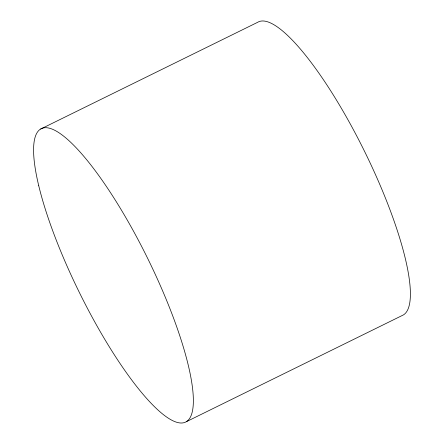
<?xml version="1.0" encoding="UTF-8"?>
<svg xmlns="http://www.w3.org/2000/svg" width="444" height="444" viewBox="0 0 444 444"><rect width="100%" height="100%" fill="white"/><g stroke="black" fill="none" stroke-linecap="round" stroke-linejoin="round"><path stroke-width="0.67" d="M40.67 129.043L257.687 22.289A163.481 38.162 63.8 0 1 363.392 149.023A163.481 38.162 63.8 0 1 403.33 314.957L186.314 421.711M38.745 185.758A163.481 38.162 63.8 0 0 175.325 421.8A163.481 38.162 63.8 0 0 126.407 218.576A163.481 38.162 63.8 0 0 38.745 185.758"/></g></svg>
